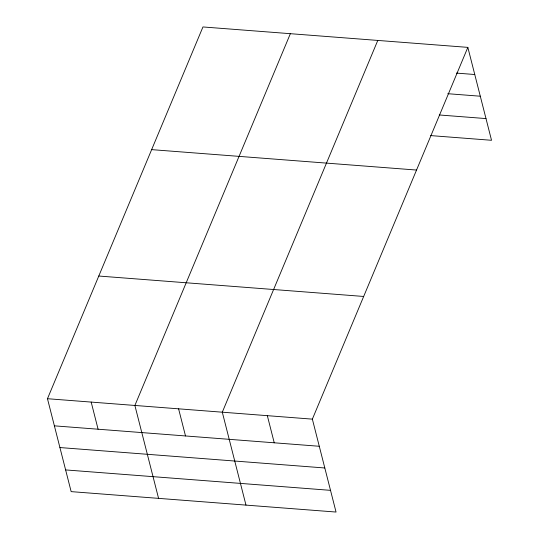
<?xml version="1.0" encoding="UTF-8"?>
<svg xmlns="http://www.w3.org/2000/svg" width="539" height="539" viewBox="0 0 539 539"><rect width="100%" height="100%" fill="white"/><g stroke="black" fill="none" stroke-linecap="round" stroke-linejoin="round"><path stroke-width="0.81" d="M467.845 47.371L312.364 419.14L336.046 512.05L71.155 491.629L47.472 398.712L202.954 26.95L467.845 47.371L491.528 140.288L430.654 135.592M290.366 33.688L134.885 405.456L158.567 498.366M377.785 40.432L222.297 412.194L245.979 505.104M456.418 73.095L474.765 74.51M447.774 93.705L480.296 96.212M439.298 114.975L485.996 118.58M151.648 149.633L416.539 170.054M98.778 276.029L363.67 296.457M47.472 398.712L312.364 419.14M54.385 425.844L319.277 446.272M59.923 447.552L324.808 467.98M65.623 469.92L330.515 490.342M267.331 415.663L274.243 442.802M178.591 408.825L185.51 435.957M91.179 402.081L98.091 429.219"/></g></svg>
